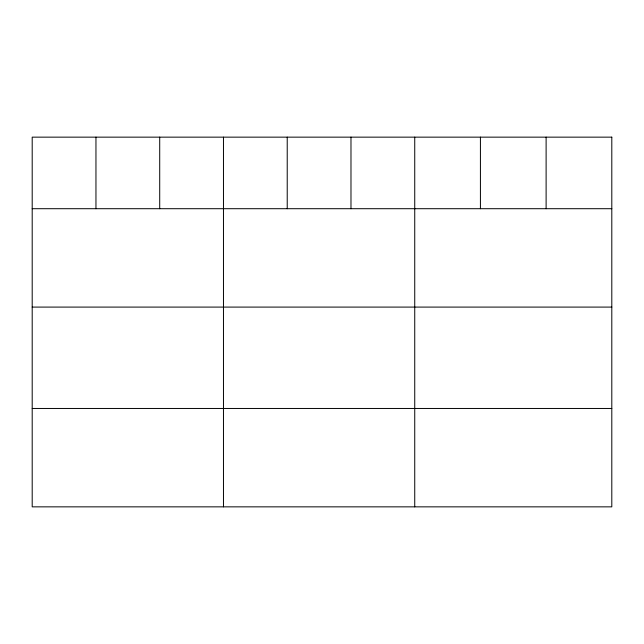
<?xml version="1.0" encoding="UTF-8"?>
<svg xmlns="http://www.w3.org/2000/svg" width="644" height="644" viewBox="0 0 644 644"><rect width="100%" height="100%" fill="white"/><g stroke="black" fill="none" stroke-linecap="round" stroke-linejoin="round"><path stroke-width="0.97" d="M32.2 208.704L611.8 208.704M32.2 307.091L611.8 307.091M32.2 408.465L611.8 408.465M546.112 137.148L546.112 208.704M480.424 137.148L480.424 208.704M414.736 137.148L414.736 506.852M350.98 137.148L350.98 208.704M287.224 137.148L287.224 208.704M223.468 137.148L223.468 506.852M159.712 137.148L159.712 208.704M95.956 137.148L95.956 208.704M611.8 137.148L32.2 137.148L32.2 506.852L611.8 506.852L611.8 137.148"/></g></svg>
